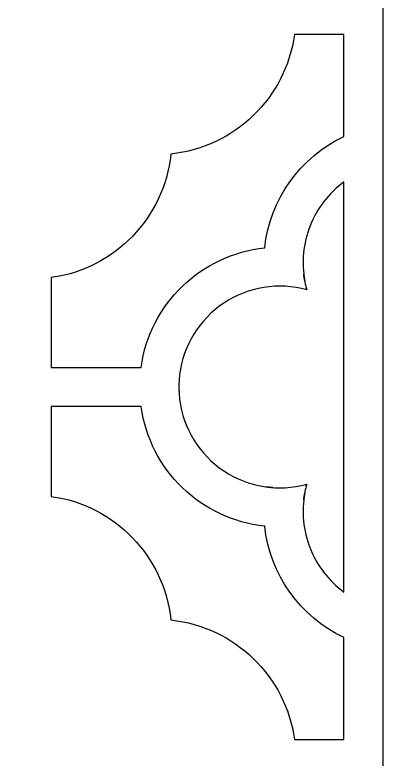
# Model space of a CAD drawing. Header units: centimetres. Extents: x -7.4 to -1.5, y -9 to 2.2.
# Drawn here: x -2.497 to -1.5, y -5.4 to -3.383 of the extents above; entities that cross this region are included whole.
import ezdxf

# ---------------------------------------------------------------- set-up
doc = ezdxf.new("R2010")
doc.units = ezdxf.units.CM
doc.header["$MEASUREMENT"] = 0
doc.layers.add('layer 1', color=7, linetype='Continuous')

msp = doc.modelspace()

# ---------------------------------------------------------------- linework, layer by layer
at = {"layer": 'layer 1', "color": 250}
for points, knots in [([(-7.43951, 2.23468), (-7.43951, 2.23468), (-7.33331, 2.23468), (-7.33331, 2.23468), (-7.33331, 2.23468), (-7.33331, 2.23468), (-1.60574, 2.23468), (-1.60574, 2.23468), (-1.60574, 2.23468), (-1.60574, 2.23468), (-1.49953, 2.23468), (-1.49953, 2.23468), (-1.49953, 2.23468), (-1.49953, 2.23468), (-1.49953, 2.12848), (-1.49953, 2.12848), (-1.49953, 2.12848), (-1.49953, 2.12848), (-1.49953, -8.89401), (-1.49953, -8.89401), (-1.49953, -8.89401), (-1.49953, -8.89401), (-1.49953, -9.00021), (-1.49953, -9.00021), (-1.49953, -9.00021), (-1.49953, -9.00021), (-1.60574, -9.00021), (-1.60574, -9.00021), (-1.60574, -9.00021), (-1.60574, -9.00021), (-7.33331, -9.00021), (-7.33331, -9.00021), (-7.33331, -9.00021), (-7.33331, -9.00021), (-7.43951, -9.00021), (-7.43951, -9.00021), (-7.43951, -9.00021), (-7.43951, -9.00021), (-7.43951, -8.89401), (-7.43951, -8.89401), (-7.43951, -8.89401), (-7.43951, -8.89401), (-7.43951, 2.12848), (-7.43951, 2.12848), (-7.43951, 2.12848), (-7.43951, 2.12848), (-7.43951, 2.23468), (-7.43951, 2.23468)], [0, 0, 0, 0, 0.0769231, 0.0769231, 0.0769231, 0.0769231, 0.1538462, 0.1538462, 0.1538462, 0.1538462, 0.2307692, 0.2307692, 0.2307692, 0.2307692, 0.3076923, 0.3076923, 0.3076923, 0.3076923, 0.3846154, 0.3846154, 0.3846154, 0.3846154, 0.4615385, 0.4615385, 0.4615385, 0.4615385, 0.5384615, 0.5384615, 0.5384615, 0.5384615, 0.6153846, 0.6153846, 0.6153846, 0.6153846, 0.6923077, 0.6923077, 0.6923077, 0.6923077, 0.7692308, 0.7692308, 0.7692308, 0.7692308, 0.8461538, 0.8461538, 0.8461538, 0.8461538, 1, 1, 1, 1]), ([(-1.60574, -3.71221), (-1.72487, -3.76887), (-1.80609, -3.88309), (-1.82036, -4.01423), (-1.82036, -4.01423), (-1.99322, -4.03286), (-2.13124, -4.16634), (-2.15531, -4.33852), (-2.15531, -4.33852), (-2.15531, -4.33852), (-2.24974, -4.33852), (-2.24974, -4.33852), (-2.24974, -4.33852), (-2.24974, -4.33852), (-2.39874, -4.33852), (-2.39874, -4.33852), (-2.39874, -4.33852), (-2.39874, -4.33852), (-2.39874, -4.24991), (-2.39874, -4.24991), (-2.39874, -4.24991), (-2.39874, -4.24991), (-2.39874, -4.17249), (-2.39874, -4.17249), (-2.39874, -4.17249), (-2.39874, -4.17249), (-2.39874, -4.14635), (-2.39874, -4.14635), (-2.39874, -4.14635), (-2.39874, -4.14635), (-2.39874, -4.09508), (-2.39874, -4.09508), (-2.39874, -4.09508), (-2.22658, -4.07088), (-2.09295, -3.93302), (-2.07447, -3.76015), (-2.07447, -3.76015), (-1.90162, -3.74152), (-1.7636, -3.60805), (-1.73953, -3.43587), (-1.73953, -3.43587), (-1.73953, -3.43587), (-1.64522, -3.43587), (-1.64522, -3.43587), (-1.64522, -3.43587), (-1.64522, -3.43587), (-1.61595, -3.43587), (-1.61595, -3.43587), (-1.61595, -3.43587), (-1.61595, -3.43587), (-1.60574, -3.43587), (-1.60574, -3.43587), (-1.60574, -3.43587), (-1.60574, -3.43587), (-1.60574, -3.71221), (-1.60574, -3.71221), (-1.60574, -3.71221), (-1.60574, -3.71221), (-1.60574, -3.71221), (-1.60574, -3.71221)], [0, 0, 0, 0, 0.0625, 0.0625, 0.0625, 0.0625, 0.125, 0.125, 0.125, 0.125, 0.1875, 0.1875, 0.1875, 0.1875, 0.25, 0.25, 0.25, 0.25, 0.3125, 0.3125, 0.3125, 0.3125, 0.375, 0.375, 0.375, 0.375, 0.4375, 0.4375, 0.4375, 0.4375, 0.5, 0.5, 0.5, 0.5, 0.5625, 0.5625, 0.5625, 0.5625, 0.625, 0.625, 0.625, 0.625, 0.6875, 0.6875, 0.6875, 0.6875, 0.75, 0.75, 0.75, 0.75, 0.8125, 0.8125, 0.8125, 0.8125, 0.875, 0.875, 0.875, 0.875, 1, 1, 1, 1]), ([(-1.60574, -4.94768), (-1.64675, -4.91723), (-1.67845, -4.8759), (-1.69723, -4.8284), (-1.69723, -4.8284), (-1.71601, -4.78089), (-1.7211, -4.72905), (-1.71192, -4.67878), (-1.71192, -4.67878), (-1.71306, -4.68505), (-1.71399, -4.69136), (-1.71469, -4.69769), (-1.71469, -4.69769), (-1.71389, -4.69046), (-1.71281, -4.68326), (-1.71143, -4.67612), (-1.71143, -4.67612), (-1.71007, -4.66907), (-1.70843, -4.66207), (-1.70652, -4.65515), (-1.70652, -4.65515), (-1.70652, -4.65515), (-1.70787, -4.6601), (-1.70787, -4.6601), (-1.70787, -4.6601), (-1.70787, -4.6601), (-1.70658, -4.65516), (-1.70658, -4.65516), (-1.70658, -4.65516), (-1.78318, -4.67629), (-1.86524, -4.66304), (-1.93132, -4.61893), (-1.93132, -4.61893), (-1.99742, -4.57481), (-2.04104, -4.50402), (-2.05077, -4.42514), (-2.05077, -4.42514), (-2.05077, -4.42514), (-2.05096, -4.42349), (-2.05096, -4.42349), (-2.05096, -4.42349), (-2.05128, -4.42072), (-2.05156, -4.41795), (-2.0518, -4.41518), (-2.0518, -4.41518), (-2.0518, -4.41518), (-2.05217, -4.41017), (-2.05217, -4.41017), (-2.05217, -4.41017), (-2.05217, -4.41017), (-2.05229, -4.40849), (-2.05229, -4.40849), (-2.05229, -4.40849), (-2.05229, -4.40849), (-2.0525, -4.40519), (-2.0525, -4.40519), (-2.0525, -4.40519), (-2.0525, -4.40519), (-2.05256, -4.40346), (-2.05256, -4.40346), (-2.05256, -4.40346), (-2.05256, -4.40346), (-2.05265, -4.40131), (-2.05265, -4.40131), (-2.05265, -4.40131), (-2.05265, -4.40131), (-2.05268, -4.40008), (-2.05268, -4.40008), (-2.05268, -4.40008), (-2.05268, -4.40008), (-2.05274, -4.39865), (-2.05274, -4.39865), (-2.05274, -4.39865), (-2.05274, -4.39865), (-2.05275, -4.3969), (-2.05275, -4.3969), (-2.05275, -4.3969), (-2.05275, -4.3969), (-2.05277, -4.39582), (-2.05277, -4.39582), (-2.05277, -4.39582), (-2.05277, -4.39582), (-2.05281, -4.39413), (-2.05281, -4.39413), (-2.05281, -4.39413), (-2.05281, -4.39413), (-2.05282, -4.39244), (-2.05282, -4.39244), (-2.05282, -4.39244), (-2.05282, -4.39244), (-2.05282, -4.39076), (-2.05282, -4.39076), (-2.05282, -4.39076), (-2.05282, -4.39076), (-2.05281, -4.38904), (-2.05281, -4.38904), (-2.05281, -4.38904), (-2.05281, -4.38904), (-2.05279, -4.3876), (-2.05279, -4.3876), (-2.05279, -4.3876), (-2.05279, -4.3876), (-2.05277, -4.38649), (-2.05277, -4.38649), (-2.05277, -4.38649), (-2.05277, -4.38649), (-2.05274, -4.38481), (-2.05274, -4.38481), (-2.05274, -4.38481), (-2.05274, -4.38481), (-2.05268, -4.38312), (-2.05268, -4.38312), (-2.05268, -4.38312), (-2.05268, -4.38312), (-2.05265, -4.3819), (-2.05265, -4.3819), (-2.05265, -4.3819), (-2.05265, -4.3819), (-2.05259, -4.38057), (-2.05259, -4.38057), (-2.05259, -4.38057), (-2.05259, -4.38057), (-2.05254, -4.3789), (-2.05254, -4.3789), (-2.05254, -4.3789), (-2.05254, -4.3789), (-2.05229, -4.37475), (-2.05229, -4.37475), (-2.05229, -4.37475), (-2.05229, -4.37475), (-2.05217, -4.373), (-2.05217, -4.373), (-2.05217, -4.373), (-2.05217, -4.373), (-2.05188, -4.36883), (-2.05188, -4.36883), (-2.05188, -4.36883), (-2.05188, -4.36883), (-2.05115, -4.36137), (-2.05115, -4.36137), (-2.05115, -4.36137), (-2.05115, -4.36137), (-2.05096, -4.35971), (-2.05096, -4.35971), (-2.05096, -4.35971), (-2.05096, -4.35971), (-2.05077, -4.35806), (-2.05077, -4.35806), (-2.05077, -4.35806), (-2.04108, -4.27918), (-1.99743, -4.20839), (-1.93132, -4.16428), (-1.93132, -4.16428), (-1.86523, -4.12018), (-1.78318, -4.10698), (-1.70658, -4.12807), (-1.70658, -4.12807), (-1.70658, -4.12807), (-1.70787, -4.12313), (-1.70787, -4.12313), (-1.70787, -4.12313), (-1.70787, -4.12313), (-1.70658, -4.12808), (-1.70658, -4.12808), (-1.70658, -4.12808), (-1.70843, -4.12115), (-1.71004, -4.11416), (-1.71142, -4.10711), (-1.71142, -4.10711), (-1.7128, -4.09997), (-1.71389, -4.09278), (-1.71469, -4.08554), (-1.71469, -4.08554), (-1.71398, -4.09188), (-1.71306, -4.09817), (-1.71192, -4.10444), (-1.71192, -4.10444), (-1.72111, -4.05418), (-1.71601, -4.00233), (-1.69723, -3.95481), (-1.69723, -3.95481), (-1.67845, -3.90731), (-1.64674, -3.86597), (-1.60574, -3.83551), (-1.60574, -3.83551), (-1.60574, -3.83551), (-1.60574, -4.94768), (-1.60574, -4.94768), (-1.60574, -4.94768), (-1.60574, -4.94768), (-1.60574, -4.94768), (-1.60574, -4.94768)], [0, 0, 0, 0, 0.0204082, 0.0204082, 0.0204082, 0.0204082, 0.0408163, 0.0408163, 0.0408163, 0.0408163, 0.0612245, 0.0612245, 0.0612245, 0.0612245, 0.0816327, 0.0816327, 0.0816327, 0.0816327, 0.1020408, 0.1020408, 0.1020408, 0.1020408, 0.122449, 0.122449, 0.122449, 0.122449, 0.1428571, 0.1428571, 0.1428571, 0.1428571, 0.1632653, 0.1632653, 0.1632653, 0.1632653, 0.1836735, 0.1836735, 0.1836735, 0.1836735, 0.2040816, 0.2040816, 0.2040816, 0.2040816, 0.2244898, 0.2244898, 0.2244898, 0.2244898, 0.244898, 0.244898, 0.244898, 0.244898, 0.2653061, 0.2653061, 0.2653061, 0.2653061, 0.2857143, 0.2857143, 0.2857143, 0.2857143, 0.3061224, 0.3061224, 0.3061224, 0.3061224, 0.3265306, 0.3265306, 0.3265306, 0.3265306, 0.3469388, 0.3469388, 0.3469388, 0.3469388, 0.3673469, 0.3673469, 0.3673469, 0.3673469, 0.3877551, 0.3877551, 0.3877551, 0.3877551, 0.4081633, 0.4081633, 0.4081633, 0.4081633, 0.4285714, 0.4285714, 0.4285714, 0.4285714, 0.4489796, 0.4489796, 0.4489796, 0.4489796, 0.4693878, 0.4693878, 0.4693878, 0.4693878, 0.4897959, 0.4897959, 0.4897959, 0.4897959, 0.5102041, 0.5102041, 0.5102041, 0.5102041, 0.5306122, 0.5306122, 0.5306122, 0.5306122, 0.5510204, 0.5510204, 0.5510204, 0.5510204, 0.5714286, 0.5714286, 0.5714286, 0.5714286, 0.5918367, 0.5918367, 0.5918367, 0.5918367, 0.6122449, 0.6122449, 0.6122449, 0.6122449, 0.6326531, 0.6326531, 0.6326531, 0.6326531, 0.6530612, 0.6530612, 0.6530612, 0.6530612, 0.6734694, 0.6734694, 0.6734694, 0.6734694, 0.6938776, 0.6938776, 0.6938776, 0.6938776, 0.7142857, 0.7142857, 0.7142857, 0.7142857, 0.7346939, 0.7346939, 0.7346939, 0.7346939, 0.755102, 0.755102, 0.755102, 0.755102, 0.7755102, 0.7755102, 0.7755102, 0.7755102, 0.7959184, 0.7959184, 0.7959184, 0.7959184, 0.8163265, 0.8163265, 0.8163265, 0.8163265, 0.8367347, 0.8367347, 0.8367347, 0.8367347, 0.8571429, 0.8571429, 0.8571429, 0.8571429, 0.877551, 0.877551, 0.877551, 0.877551, 0.8979592, 0.8979592, 0.8979592, 0.8979592, 0.9183673, 0.9183673, 0.9183673, 0.9183673, 0.9387755, 0.9387755, 0.9387755, 0.9387755, 0.9591837, 0.9591837, 0.9591837, 0.9591837, 1, 1, 1, 1]), ([(-1.60574, -5.34736), (-1.60574, -5.34736), (-1.61595, -5.34736), (-1.61595, -5.34736), (-1.61595, -5.34736), (-1.61595, -5.34736), (-1.64522, -5.34736), (-1.64522, -5.34736), (-1.64522, -5.34736), (-1.64522, -5.34736), (-1.73953, -5.34736), (-1.73953, -5.34736), (-1.73953, -5.34736), (-1.76374, -5.17521), (-1.9016, -5.04158), (-2.07447, -5.02308), (-2.07447, -5.02308), (-2.09309, -4.85023), (-2.22656, -4.71222), (-2.39874, -4.68815), (-2.39874, -4.68815), (-2.39874, -4.68815), (-2.39874, -4.63686), (-2.39874, -4.63686), (-2.39874, -4.63686), (-2.39874, -4.63686), (-2.39874, -4.61074), (-2.39874, -4.61074), (-2.39874, -4.61074), (-2.39874, -4.61074), (-2.39874, -4.53332), (-2.39874, -4.53332), (-2.39874, -4.53332), (-2.39874, -4.53332), (-2.39874, -4.44472), (-2.39874, -4.44472), (-2.39874, -4.44472), (-2.39874, -4.44472), (-2.24974, -4.44472), (-2.24974, -4.44472), (-2.24974, -4.44472), (-2.24974, -4.44472), (-2.15531, -4.44472), (-2.15531, -4.44472), (-2.15531, -4.44472), (-2.13111, -4.61688), (-1.99323, -4.7505), (-1.82036, -4.76899), (-1.82036, -4.76899), (-1.80604, -4.90013), (-1.72489, -5.0144), (-1.60574, -5.07102), (-1.60574, -5.07102), (-1.60574, -5.07102), (-1.60574, -5.34736), (-1.60574, -5.34736)], [0, 0, 0, 0, 0.0666667, 0.0666667, 0.0666667, 0.0666667, 0.1333333, 0.1333333, 0.1333333, 0.1333333, 0.2, 0.2, 0.2, 0.2, 0.2666667, 0.2666667, 0.2666667, 0.2666667, 0.3333333, 0.3333333, 0.3333333, 0.3333333, 0.4, 0.4, 0.4, 0.4, 0.4666667, 0.4666667, 0.4666667, 0.4666667, 0.5333333, 0.5333333, 0.5333333, 0.5333333, 0.6, 0.6, 0.6, 0.6, 0.6666667, 0.6666667, 0.6666667, 0.6666667, 0.7333333, 0.7333333, 0.7333333, 0.7333333, 0.8, 0.8, 0.8, 0.8, 0.8666667, 0.8666667, 0.8666667, 0.8666667, 1, 1, 1, 1]), ([(-1.81687, -4.66242), (-1.8108, -4.66325), (-1.8047, -4.66388), (-1.79859, -4.66432), (-1.79859, -4.66432), (-1.8047, -4.66388), (-1.8108, -4.66325), (-1.81687, -4.66242)], [0, 0, 0, 0, 0.3333333, 0.3333333, 0.3333333, 0.3333333, 1, 1, 1, 1])]:
    msp.add_open_spline(points, degree=3, knots=knots, dxfattribs=at)

doc.saveas('drawing.dxf')
